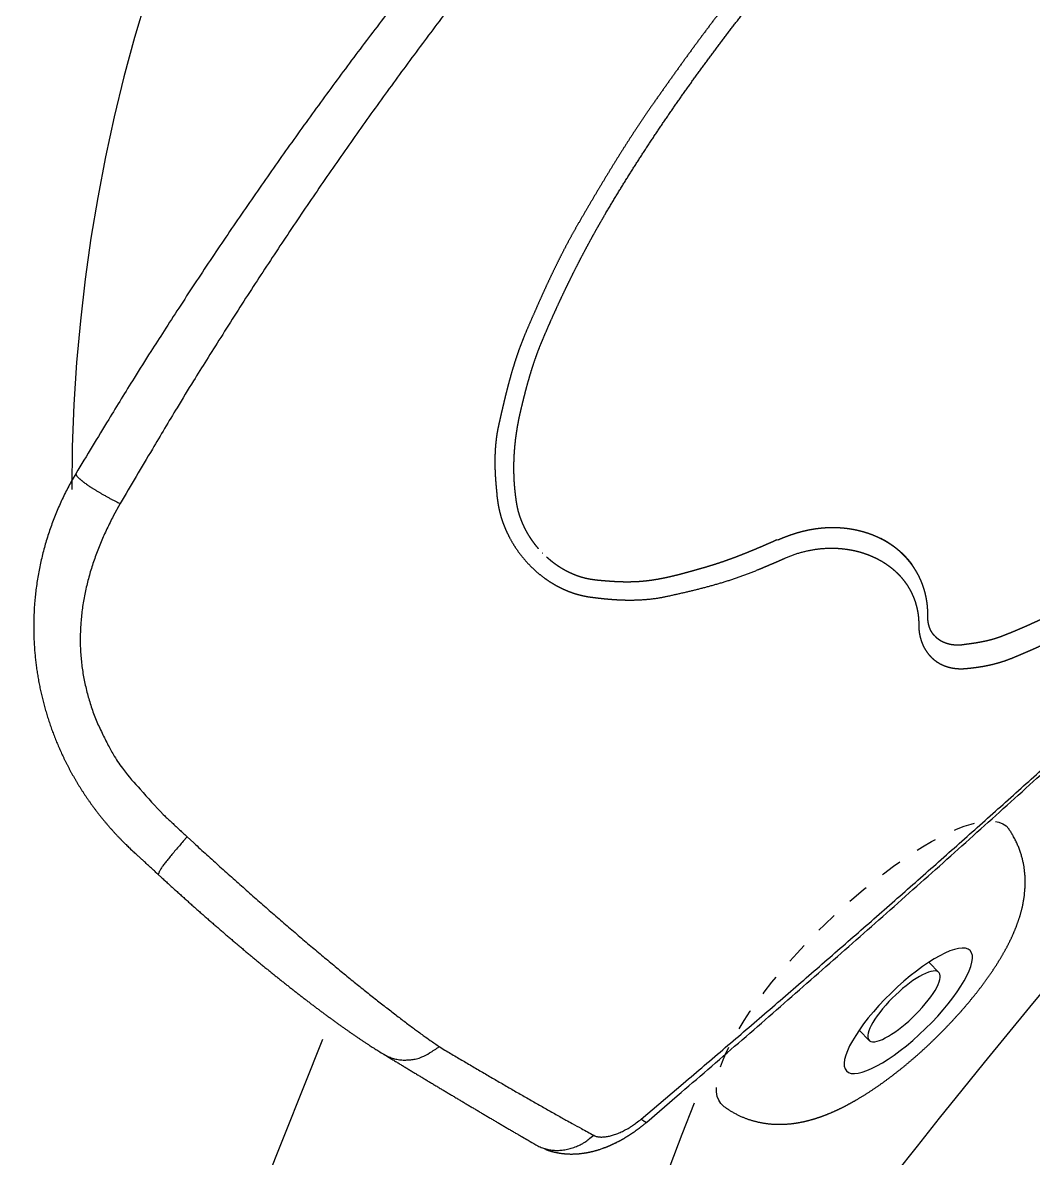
# Model space of a CAD drawing. Extents: x 944 to 1031, y 781 to 934.
# Drawn here: x 950.96 to 955.74, y 871.94 to 877.3 of the extents above; entities that cross this region are included whole.
import ezdxf

# ---------------------------------------------------------------- set-up
doc = ezdxf.new("R2010")
doc.units = 0
doc.header["$MEASUREMENT"] = 0
doc.linetypes.add('HIDDEN', pattern=[0.1875, 0.0625, -0.0625, 0.0625])
for name, color, linetype in [('1', 4, 'Continuous'), ('PARTS', 7, 'Continuous'), ('SHELL', 3, 'Continuous')]:
    doc.layers.add(name, color=color, linetype=linetype)

# ---------------------------------------------------------------- blocks, each defined once
blk = doc.blocks.new('2006 ARIA')
at = {"layer": 'PARTS', "color": 3, "linetype": 'Continuous'}
for p, q in [((10.8578, 70.1455), (10.8121, 70.1924)), ((10.5281, 69.8247), (10.4825, 69.8716))]:
    blk.add_line(p, q, dxfattribs=at)
at = {"layer": 'PARTS', "color": 4, "linetype": 'Continuous'}
for points in [[(8.2646, 74.689, 0.001533), (8.1842, 74.5837, 0.001529), (8.1043, 74.478, 0.001524), (8.0252, 74.3718, 0.001521), (7.9467, 74.2651, 0.00152), (7.8688, 74.158, 0.001512), (7.7916, 74.0504, 0.001499), (7.7152, 73.9425, 0.001508), (7.6393, 73.8339, 0.001534), (7.564, 73.7248, 0.001488), (7.4896, 73.6157, 0.001387), (7.4163, 73.5068, 0.001526), (7.3426, 73.3957, 0.001812), (7.2679, 73.2815, 0.001376), (7.1982, 73.1741, 0.000478), (7.1356, 73.0767, 0.00193), (7.0566, 72.9509, 0.00331), (6.937, 72.7558, 0.001619), (6.7816, 72.4998, 0.000859)], [(9.4777, 69.4384), (9.6225, 69.5627, 0.000539), (9.767, 69.6872, 0.000539), (9.9112, 69.8121, 0.000539), (10.0552, 69.9373, 0.000539), (10.1989, 70.0629, 0.000539), (10.3424, 70.1887, 0.000538), (10.4855, 70.3148, 0.000542), (10.6284, 70.4413, 0.000552), (10.7711, 70.5681, 0.000556), (10.9134, 70.6952, 0.000553), (11.0555, 70.8227, 0.000555), (11.1973, 70.9504, 0.000561), (11.3388, 71.0785, 0.000564)], [(6.7816, 72.4998), (6.7646, 72.4704, 0.005875), (6.7483, 72.4406, 0.005897), (6.7328, 72.4106, 0.005905), (6.718, 72.3802, 0.005904), (6.704, 72.3494, 0.005907), (6.6906, 72.3184, 0.005908), (6.6781, 72.287, 0.005917), (6.6663, 72.2554, 0.005932), (6.6552, 72.2235, 0.005924), (6.6449, 72.1914, 0.005898), (6.6354, 72.159, 0.00595), (6.6266, 72.1264, 0.006069), (6.6187, 72.0935, 0.005917), (6.6115, 72.0605, 0.005566), (6.6051, 72.0275, 0.006088), (6.5995, 71.9939, 0.007185), (6.5947, 71.9596, 0.005521), (6.5907, 71.9273, 0.002012), (6.5875, 71.8982, 0.00763), (6.5852, 71.8609, 0.013076), (6.5838, 71.8038, 0.006457), (6.5835, 71.7291, 0.00345)], [(6.5835, 71.729), (6.584, 71.7159, 0.002293), (6.5846, 71.7029, 0.002294), (6.5854, 71.6898, 0.002294), (6.5863, 71.6768, 0.002294), (6.5873, 71.6637, 0.002294), (6.5884, 71.6507, 0.002294), (6.5896, 71.6377, 0.002292), (6.5909, 71.6247, 0.002289), (6.5924, 71.6117, 0.002289), (6.594, 71.5987, 0.00229), (6.5957, 71.5857, 0.002289), (6.5975, 71.5728, 0.002286), (6.5995, 71.5599, 0.002285), (6.6016, 71.547, 0.002284), (6.6037, 71.5341, 0.002284), (6.6061, 71.5212, 0.002283), (6.6085, 71.5083, 0.002282), (6.611, 71.4955, 0.00228), (6.6137, 71.4827, 0.00228), (6.6164, 71.4699, 0.00228), (6.6193, 71.4572, 0.002278), (6.6223, 71.4444, 0.002276), (6.6255, 71.4317, 0.002276), (6.6287, 71.4191, 0.002276), (6.6321, 71.4064, 0.002275), (6.6355, 71.3938, 0.002273), (6.6391, 71.3812, 0.002273), (6.6428, 71.3687, 0.002273), (6.6467, 71.3562, 0.002272), (6.6506, 71.3437, 0.002272), (6.6546, 71.3312, 0.002271), (6.6588, 71.3188, 0.00227), (6.6631, 71.3065, 0.00227), (6.6674, 71.2941, 0.00227), (6.6719, 71.2818, 0.002269), (6.6766, 71.2696, 0.002269), (6.6813, 71.2574, 0.00227), (6.6861, 71.2452, 0.002272), (6.6911, 71.2331, 0.002268), (6.6961, 71.221, 0.002261), (6.7013, 71.209, 0.002258), (6.7065, 71.197, 0.002257), (6.7119, 71.1851, 0.002256), (6.7174, 71.1732, 0.002255), (6.723, 71.1614, 0.002255), (6.7287, 71.1496, 0.002254), (6.7345, 71.1379, 0.002254), (6.7405, 71.1262, 0.002254), (6.7465, 71.1146, 0.002253), (6.7526, 71.103, 0.002252), (6.7588, 71.0915, 0.002253), (6.7652, 71.08, 0.002253), (6.7716, 71.0686, 0.002251), (6.7782, 71.0573, 0.002247), (6.7848, 71.046, 0.002246), (6.7916, 71.0348, 0.002247), (6.7984, 71.0236, 0.002245), (6.8054, 71.0125, 0.002242), (6.8124, 71.0015, 0.002239), (6.8196, 70.9905, 0.002236), (6.8268, 70.9796, 0.002235), (6.8341, 70.9688, 0.002235), (6.8416, 70.958, 0.002231), (6.8491, 70.9473, 0.002223), (6.8568, 70.9367, 0.002222), (6.8645, 70.9261, 0.002225), (6.8723, 70.9156, 0.002221), (6.8802, 70.9052, 0.002213), (6.8882, 70.8948, 0.002209), (6.8963, 70.8845, 0.00221), (6.9045, 70.8743, 0.002209), (6.9128, 70.8642, 0.002208), (6.9212, 70.8541, 0.002198), (6.9296, 70.8441, 0.002181), (6.9382, 70.8342, 0.002198), (6.9468, 70.8243, 0.002243), (6.9555, 70.8146, 0.002176), (6.9643, 70.8049, 0.002024), (6.9731, 70.7954, 0.002231), (6.9822, 70.7858, 0.00266), (6.9915, 70.776, 0.002021), (7.0003, 70.767, 0.000697), (7.0084, 70.7588, 0.002833), (7.0188, 70.7485, 0.004873), (7.0352, 70.7328, 0.002383), (7.0568, 70.7125, 0.001264)], [(7.3078, 70.7851), (7.2891, 70.7642, 0.002389), (7.2708, 70.7433, 0.002198), (7.2527, 70.7223, 0.002478), (7.2354, 70.7018, 0.003555), (7.2195, 70.6822, 0.003543), (7.2053, 70.6644, 0.001934), (7.1934, 70.6491, 0.006352), (7.1836, 70.6351, 0.020644), (7.1761, 70.6214, 0.028421), (7.1706, 70.6081, 0.030652)], [(7.1706, 70.6081), (7.1635, 70.6146, 0.000025), (7.1564, 70.6211, 0.000025), (7.1493, 70.6277, 0.000025), (7.1422, 70.6342, 0.000026), (7.135, 70.6407, 0.000025), (7.1279, 70.6472, 0.000023), (7.1209, 70.6537, 0.000026), (7.1137, 70.6603, 0.00003), (7.1064, 70.667, 0.000023), (7.0995, 70.6734, 0.000008), (7.0932, 70.6791, 0.000032), (7.0852, 70.6864, 0.000055), (7.0729, 70.6977, 0.000027), (7.0568, 70.7125, 0.000014)], [(7.1706, 70.6081), (7.1861, 70.5938, 0.000424), (7.2016, 70.5796, 0.000422), (7.2171, 70.5655, 0.000424), (7.2326, 70.5513, 0.00043), (7.2482, 70.5372, 0.000433), (7.2638, 70.5231, 0.000435), (7.2794, 70.509, 0.000435), (7.2951, 70.495, 0.000435), (7.3107, 70.481, 0.000435), (7.3264, 70.467, 0.000437), (7.3421, 70.453, 0.000439), (7.3578, 70.4392, 0.00044), (7.3735, 70.4253, 0.000441), (7.3891, 70.4115, 0.000442), (7.4048, 70.3978, 0.000444), (7.4205, 70.3841, 0.000448), (7.4362, 70.3705, 0.000451), (7.4518, 70.3569, 0.000453), (7.4675, 70.3435, 0.000455), (7.4831, 70.33, 0.000457), (7.4987, 70.3167, 0.00046), (7.5142, 70.3034, 0.000463), (7.5298, 70.2902, 0.000467), (7.5453, 70.2771, 0.000471), (7.5607, 70.264, 0.000474), (7.5761, 70.2511, 0.000478), (7.5915, 70.2382, 0.000483), (7.6068, 70.2254, 0.000487), (7.6221, 70.2127, 0.000492), (7.6373, 70.2002, 0.000497), (7.6525, 70.1877, 0.000502), (7.6676, 70.1753, 0.000507), (7.6826, 70.163, 0.000514), (7.6976, 70.1508, 0.00052), (7.7125, 70.1387, 0.000526), (7.7274, 70.1268, 0.000533), (7.7421, 70.1149, 0.000541), (7.7568, 70.1032, 0.000549), (7.7714, 70.0916, 0.000557), (7.7859, 70.0801, 0.000565), (7.8003, 70.0687, 0.000573), (7.8147, 70.0574, 0.000581), (7.8289, 70.0463, 0.000591), (7.8431, 70.0353, 0.000601), (7.8572, 70.0245, 0.000612), (7.8711, 70.0137, 0.000623), (7.885, 70.0031, 0.000636), (7.8987, 69.9926, 0.000647), (7.9124, 69.9823, 0.00066), (7.9259, 69.9721, 0.000674), (7.9394, 69.9621, 0.000689), (7.9527, 69.9521, 0.000703), (7.9659, 69.9424, 0.000719), (7.979, 69.9327, 0.000737), (7.992, 69.9233, 0.000756), (8.0049, 69.9139, 0.000775), (8.0176, 69.9047, 0.000793), (8.0302, 69.8957, 0.000809), (8.0427, 69.8868, 0.000829), (8.0551, 69.8781, 0.000851), (8.0674, 69.8695, 0.00087), (8.0795, 69.8611, 0.000886), (8.0915, 69.8528, 0.000918), (8.1034, 69.8447, 0.000961), (8.1151, 69.8367, 0.000962), (8.1267, 69.8289, 0.000925), (8.1381, 69.8212, 0.001054), (8.1496, 69.8137, 0.001305), (8.1612, 69.8061, 0.001023), (8.1719, 69.7991, 0.000348), (8.1816, 69.7928, 0.001516), (8.1938, 69.7851, 0.002785), (8.2122, 69.7737, 0.001434), (8.236, 69.7591, 0.000777)], [(8.237, 69.7585), (8.2537, 69.7483, 0.000099), (8.2705, 69.7381, 0.000099), (8.2872, 69.728, 0.000099), (8.3039, 69.7179, 0.000099), (8.3206, 69.7078, 0.0001), (8.3372, 69.6977, 0.0001), (8.3538, 69.6877, 0.000101), (8.3704, 69.6776, 0.000102), (8.387, 69.6676, 0.000103), (8.4036, 69.6576, 0.000103), (8.4201, 69.6476, 0.000103), (8.4367, 69.6377, 0.000104), (8.4532, 69.6278, 0.000104), (8.4697, 69.6179, 0.000104), (8.4861, 69.608, 0.000105), (8.5026, 69.5981, 0.000106), (8.519, 69.5883, 0.000107), (8.5354, 69.5785, 0.000109), (8.5518, 69.5687, 0.00011), (8.5682, 69.5589, 0.00011), (8.5845, 69.5492, 0.000111), (8.6008, 69.5394, 0.000116), (8.6171, 69.5297, 0.000118), (8.6334, 69.5201, 0.000117), (8.6496, 69.5104, 0.000118), (8.6659, 69.5008, 0.000121), (8.6821, 69.4912, 0.000124), (8.6983, 69.4816, 0.000125), (8.7144, 69.472, 0.000127), (8.7306, 69.4625, 0.00013), (8.7467, 69.453, 0.000134), (8.7628, 69.4435, 0.000138), (8.7788, 69.4341, 0.000135), (8.7948, 69.4246, 0.000127), (8.8107, 69.4153, 0.000144), (8.8268, 69.4059, 0.000178), (8.8433, 69.3962, 0.000136), (8.8587, 69.3872, 0.000044), (8.8727, 69.3791, 0.000195), (8.8905, 69.3687, 0.000346), (8.9179, 69.3527, 0.000171), (8.9538, 69.3319, 0.00009)], [(9.2678, 69.314), (9.2711, 69.3152, 0.000112), (9.2744, 69.3165, -0.000564), (9.2777, 69.3177, 0.000095), (9.2809, 69.3189, 0.002255), (9.2842, 69.3201, 0.002844), (9.2875, 69.3214, 0.002031), (9.2907, 69.3227, 0.00113), (9.294, 69.3241, -0.000088), (9.2973, 69.3254, 0.000752), (9.3005, 69.3267, 0.003851), (9.3038, 69.3281, 0.003421), (9.307, 69.3296, -0.000573), (9.3102, 69.331, -0.0007), (9.3135, 69.3324, 0.003008), (9.3167, 69.3339, 0.003541), (9.3199, 69.3354, 0.001095), (9.3231, 69.3369, 0.00019), (9.3264, 69.3385, 0.000583), (9.3296, 69.34, 0.001501), (9.3328, 69.3416, 0.003169), (9.336, 69.3432, 0.002466), (9.3391, 69.3448, -0.000748), (9.3423, 69.3465, -0.000432), (9.3455, 69.3481, 0.00349), (9.3487, 69.3498, 0.003753), (9.3518, 69.3515, 0.000497), (9.355, 69.3532, -0.000361), (9.3582, 69.355, 0.00095), (9.3613, 69.3567, 0.001875), (9.3644, 69.3585, 0.002649), (9.3676, 69.3603, 0.001817), (9.3707, 69.3621, -0.000815), (9.3738, 69.3639, -0.000261), (9.3769, 69.3658, 0.003617), (9.38, 69.3676, 0.003701), (9.3831, 69.3696, 0.000088), (9.3862, 69.3715, -0.000667), (9.3893, 69.3734, 0.001235), (9.3924, 69.3753, 0.002128), (9.3955, 69.3772, 0.002245), (9.3985, 69.3792, 0.001356), (9.4016, 69.3812, -0.000759), (9.4046, 69.3832, -0.00005), (9.4077, 69.3852, 0.003662), (9.4107, 69.3873, 0.0036), (9.4137, 69.3894, -0.000196), (9.4167, 69.3914, -0.000824), (9.4197, 69.3935, 0.001554), (9.4227, 69.3956, 0.002363), (9.4257, 69.3977, 0.001818), (9.4287, 69.3999, 0.000966), (9.4316, 69.402, -0.00041), (9.4346, 69.4042, 0.000313), (9.4376, 69.4063, 0.003319), (9.4405, 69.4086, 0.00313), (9.4434, 69.4108, -0.000291), (9.4463, 69.413, -0.000689), (9.4492, 69.4152, 0.001828), (9.4521, 69.4175, 0.002598), (9.455, 69.4198, 0.001625), (9.458, 69.4222, 0.000563), (9.4608, 69.4244, -0.000794), (9.4633, 69.4264, 0.000743), (9.4665, 69.429, 0.003748), (9.4714, 69.4331, 0.001988), (9.4777, 69.4384, 0.000922)], [(9.452, 69.453), (9.4538, 69.4517, 0.001149), (9.4556, 69.4504, 0.001231), (9.4574, 69.4491, 0.001354), (9.459, 69.448, 0.001522), (9.4606, 69.4469, 0.001709), (9.4621, 69.4458, 0.001913), (9.4636, 69.4449, 0.00216), (9.465, 69.4439, 0.002451), (9.4663, 69.4431, 0.00279), (9.4675, 69.4423, 0.00317), (9.4687, 69.4416, 0.0037), (9.4698, 69.441, 0.004401), (9.4709, 69.4404, 0.005041), (9.4718, 69.4399, 0.005521), (9.4727, 69.4394, 0.007321), (9.4736, 69.439, 0.010956), (9.4743, 69.4387, 0.010633), (9.475, 69.4385, 0.004014), (9.4756, 69.4383, 0.020051), (9.4762, 69.4382, 0.059901), (9.4769, 69.4382, 0.049626), (9.4777, 69.4384, 0.033134)], [(8.9954, 69.3118), (8.9992, 69.3103, 0.003167), (9.0031, 69.3088, 0.003177), (9.007, 69.3074, 0.003179), (9.0109, 69.306, 0.003171), (9.0149, 69.3047, 0.003164), (9.0188, 69.3035, 0.003155), (9.0228, 69.3023, 0.003132), (9.0267, 69.3011, 0.003087), (9.0307, 69.3, 0.003081), (9.0347, 69.299, 0.003105), (9.0387, 69.298, 0.003087), (9.0427, 69.297, 0.003027), (9.0467, 69.2961, 0.003005), (9.0508, 69.2953, 0.003013), (9.0548, 69.2945, 0.003009), (9.0588, 69.2937, 0.00299), (9.0629, 69.293, 0.002961), (9.0669, 69.2924, 0.002916), (9.071, 69.2917, 0.002908), (9.0751, 69.2912, 0.002932), (9.0791, 69.2907, 0.002912), (9.0832, 69.2902, 0.002845), (9.0873, 69.2898, 0.002823), (9.0914, 69.2894, 0.002834), (9.0954, 69.2891, 0.002828), (9.0995, 69.2888, 0.002803), (9.1036, 69.2886, 0.002773), (9.1077, 69.2884, 0.002729), (9.1118, 69.2882, 0.00272), (9.1159, 69.2881, 0.002742), (9.1199, 69.2881, 0.002721), (9.124, 69.2881, 0.002653), (9.1281, 69.2881, 0.002629), (9.1322, 69.2882, 0.00264), (9.1362, 69.2883, 0.002634), (9.1403, 69.2885, 0.002609), (9.1444, 69.2887, 0.002577), (9.1485, 69.2889, 0.002531), (9.1525, 69.2892, 0.002521), (9.1566, 69.2895, 0.002543), (9.1606, 69.2899, 0.002523), (9.1647, 69.2903, 0.002459), (9.1687, 69.2908, 0.002433), (9.1727, 69.2913, 0.002437), (9.1768, 69.2918, 0.002431), (9.1808, 69.2923, 0.002414), (9.1848, 69.293, 0.00238), (9.1888, 69.2936, 0.002321), (9.1929, 69.2943, 0.002302), (9.1969, 69.295, 0.002319), (9.2008, 69.2958, 0.002319), (9.2048, 69.2966, 0.002296), (9.2088, 69.2974, 0.00227), (9.2128, 69.2983, 0.002243), (9.2168, 69.2992, 0.002248), (9.2208, 69.3001, 0.002281), (9.2248, 69.3011, 0.002181), (9.2288, 69.3021, 0.001978), (9.2327, 69.3031, 0.002137), (9.2367, 69.3042, 0.002525), (9.2407, 69.3054, 0.001977), (9.2445, 69.3065, 0.000851), (9.248, 69.3075, 0.00275), (9.2524, 69.3089, 0.00441), (9.2591, 69.3111, 0.002192), (9.2678, 69.314, 0.001185)]]:
    blk.add_lwpolyline(points, format="xyb", dxfattribs=at)
at = {"layer": 'PARTS', "color": 3, "linetype": 'Continuous'}
for points in [[(8.5172, 74.6613, 0.001621), (8.438, 74.5563, 0.001608), (8.3595, 74.4507, 0.001595), (8.2816, 74.3447, 0.001579), (8.2044, 74.2382, 0.001567), (8.1278, 74.1311, 0.001556), (8.0519, 74.0236, 0.001539), (7.9767, 73.9156, 0.001516), (7.9022, 73.8071, 0.001516), (7.8282, 73.6981, 0.001531), (7.7548, 73.5885, 0.001478), (7.6823, 73.4789, 0.001371), (7.6108, 73.3696, 0.001496), (7.5389, 73.258, 0.001761), (7.4662, 73.1433, 0.001336), (7.3982, 73.0354, 0.000475), (7.3371, 72.9376, 0.001849), (7.26, 72.8112, 0.003142), (7.1432, 72.6155, 0.001535), (6.9914, 72.3585, 0.000816)], [(9.452, 69.453), (9.6508, 69.6215, 0.000812), (9.8491, 69.7906, 0.000808), (10.0468, 69.9604, 0.000811), (10.244, 70.1308, 0.000823), (10.4407, 70.302, 0.000831), (10.6367, 70.4737, 0.000838), (10.8322, 70.6461, 0.000842), (11.0271, 70.8192, 0.000845), (11.2215, 70.993, 0.000848), (11.4152, 71.1674, 0.000852), (11.6083, 71.3425, 0.000854), (11.8009, 71.5183, 0.000856), (11.9928, 71.6947, 0.000857), (12.1841, 71.8718, 0.000857), (12.3748, 72.0495, 0.000857), (12.5649, 72.2279, 0.000857), (12.7544, 72.407, 0.000857), (12.9433, 72.5867, 0.000857), (13.1315, 72.7671, 0.000856), (13.3192, 72.9481, 0.000855), (13.5062, 73.1297, 0.000855), (13.6925, 73.312, 0.000854), (13.8783, 73.495, 0.000854)], [(6.7816, 72.4998), (6.7817, 72.4984, 0.038331), (6.782, 72.4969, 0.032629), (6.7826, 72.4953, 0.02689), (6.7834, 72.4937, 0.022042), (6.7844, 72.4919, 0.018028), (6.7856, 72.4901, 0.014966), (6.7871, 72.4882, 0.012463), (6.7887, 72.4861, 0.010537), (6.7906, 72.4841, 0.008908), (6.7927, 72.4819, 0.007614), (6.795, 72.4796, 0.006623), (6.7975, 72.4772, 0.005878), (6.8002, 72.4748, 0.00498), (6.8031, 72.4723, 0.004124), (6.8062, 72.4697, 0.004076), (6.8096, 72.467, 0.004349), (6.8132, 72.4642, 0.00299), (6.8167, 72.4615, 0.001003), (6.82, 72.459, 0.003781), (6.8246, 72.4556, 0.005612), (6.8321, 72.4503, 0.002447), (6.8423, 72.4433, 0.001234)], [(6.8424, 72.4432), (6.8472, 72.44, 0.001852), (6.8522, 72.4367, 0.00176), (6.8574, 72.4334, 0.001671), (6.8627, 72.43, 0.001596), (6.8681, 72.4266, 0.001525), (6.8737, 72.4231, 0.001464), (6.8794, 72.4196, 0.001408), (6.8853, 72.4161, 0.001358), (6.8913, 72.4125, 0.001313), (6.8974, 72.4089, 0.001289), (6.9036, 72.4053, 0.001299), (6.9099, 72.4016, 0.001343), (6.9163, 72.398, 0.001306), (6.9228, 72.3943, 0.001219), (6.9293, 72.3907, 0.001373), (6.936, 72.3871, 0.001687), (6.9429, 72.3833, 0.00126), (6.9495, 72.3798, 0.000361), (6.9555, 72.3766, 0.001875), (6.9632, 72.3726, 0.003339), (6.9754, 72.3665, 0.001619), (6.9914, 72.3585, 0.000842)], [(6.9914, 72.3585), (6.9587, 72.2994, 0.010684), (6.9285, 72.2392, 0.010468), (6.9011, 72.1779, 0.010802), (6.8764, 72.1155, 0.011846), (6.855, 72.0521, 0.01263), (6.8369, 71.9878, 0.01332), (6.8224, 71.9226, 0.014091), (6.8116, 71.8565, 0.015021), (6.805, 71.7895, 0.015423), (6.8025, 71.7223, 0.015935), (6.8045, 71.6556, 0.016487), (6.8108, 71.5898, 0.01673), (6.8215, 71.5248, 0.016275), (6.8361, 71.4612, 0.015104), (6.8545, 71.3989, 0.016296), (6.8777, 71.3369, 0.018836), (6.9061, 71.2748, 0.014094), (6.935, 71.2172, 0.005095), (6.9632, 71.1657, 0.018798), (7.0075, 71.1027, 0.030322), (7.086, 71.0097, 0.014052), (7.195, 70.8904, 0.00726)], [(7.195, 70.8904), (7.202, 70.8838, -0.000006), (7.2091, 70.8772, -0.000006), (7.2162, 70.8707, -0.000006), (7.2232, 70.8641, -0.000006), (7.2303, 70.8575, -0.000006), (7.2373, 70.8509, -0.000006), (7.2443, 70.8444, -0.000006), (7.2514, 70.8377, -0.000008), (7.2587, 70.8309, -0.000006), (7.2655, 70.8246, -0.000002), (7.2717, 70.8188, -0.000008), (7.2796, 70.8114, -0.000015), (7.2918, 70.8, -0.000007), (7.3078, 70.7851, -0.000004)], [(7.3078, 70.7851), (7.3387, 70.7568, 0.000493), (7.3696, 70.7287, 0.000494), (7.4005, 70.7006, 0.000494), (7.4314, 70.6726, 0.000493), (7.4625, 70.6446, 0.000491), (7.4935, 70.6167, 0.000491), (7.5247, 70.5889, 0.000494), (7.5558, 70.5611, 0.000502), (7.587, 70.5335, 0.00051), (7.6181, 70.506, 0.000522), (7.6491, 70.4787, 0.000532), (7.68, 70.4517, 0.000542), (7.7107, 70.4249, 0.000551), (7.7413, 70.3983, 0.000559), (7.7718, 70.3721, 0.000568), (7.802, 70.3461, 0.000579), (7.832, 70.3204, 0.000591), (7.8618, 70.295, 0.000602), (7.8914, 70.2699, 0.000616), (7.9207, 70.2452, 0.000631), (7.9497, 70.2209, 0.000649), (7.9784, 70.197, 0.000667), (8.0067, 70.1734, 0.000686), (8.0348, 70.1503, 0.000703), (8.0624, 70.1276, 0.000724), (8.0897, 70.1054, 0.000746), (8.1166, 70.0836, 0.000772), (8.1431, 70.0623, 0.000801), (8.1691, 70.0415, 0.000829), (8.1947, 70.0212, 0.000855), (8.2198, 70.0014, 0.000899), (8.2445, 69.9821, 0.000958), (8.2687, 69.9633, 0.000973), (8.2924, 69.9451, 0.000946), (8.3154, 69.9275, 0.001084), (8.3382, 69.9103, 0.001354), (8.3608, 69.8934, 0.001093), (8.3817, 69.8778, 0.000386), (8.4003, 69.8641, 0.001639), (8.4229, 69.8478, 0.003211), (8.4559, 69.8244, 0.001767), (8.4982, 69.7949, 0.000991)], [(8.236, 69.7591), (8.2555, 69.7489, 0.030638), (8.2762, 69.7409, 0.027885), (8.2981, 69.7352, 0.028807), (8.3214, 69.7322, 0.033805), (8.3457, 69.7322, 0.026655), (8.369, 69.734, 0.012335), (8.3904, 69.7371, 0.032885), (8.4161, 69.7461, 0.052184), (8.4524, 69.7657, 0.025987), (8.4982, 69.7949, 0.013747)], [(8.4982, 69.7949), (8.5247, 69.7791, 0.0003), (8.5511, 69.7633, 0.000302), (8.5776, 69.7476, 0.000302), (8.604, 69.7319, 0.000301), (8.6304, 69.7163, 0.000299), (8.6568, 69.7008, 0.000297), (8.6831, 69.6853, 0.000298), (8.7095, 69.6699, 0.000301), (8.7358, 69.6545, 0.000306), (8.762, 69.6392, 0.000315), (8.7883, 69.624, 0.000322), (8.8145, 69.6088, 0.000331), (8.8406, 69.5937, 0.000337), (8.8668, 69.5786, 0.000344), (8.8928, 69.5637, 0.000354), (8.9189, 69.5488, 0.000368), (8.9449, 69.5339, 0.000363), (8.9708, 69.5192, 0.000344), (8.9965, 69.5047, 0.000388), (9.0226, 69.49, 0.000474), (9.0492, 69.4751, 0.000363), (9.0741, 69.4611, 0.000117), (9.0966, 69.4485, 0.00053), (9.1254, 69.4325, 0.000942), (9.1697, 69.4081, 0.000467), (9.2275, 69.3764, 0.000248)], [(9.2275, 69.3764), (9.2334, 69.3736, 0.02791), (9.2398, 69.3714, 0.026231), (9.2467, 69.3698, 0.023559), (9.2541, 69.3688, 0.020702), (9.262, 69.3683, 0.01833), (9.2702, 69.3684, 0.016391), (9.2789, 69.369, 0.01471), (9.2878, 69.3701, 0.013331), (9.2971, 69.3718, 0.01211), (9.3067, 69.374, 0.011088), (9.3165, 69.3767, 0.010354), (9.3265, 69.3799, 0.009883), (9.3368, 69.3836, 0.009046), (9.3471, 69.3877, 0.008067), (9.3576, 69.3923, 0.008523), (9.3683, 69.3975, 0.009781), (9.3792, 69.4033, 0.00712), (9.3896, 69.409, 0.002294), (9.399, 69.4144, 0.009715), (9.4109, 69.4222, 0.016456), (9.4288, 69.4353, 0.007856), (9.452, 69.453, 0.004067)], [(8.9538, 69.3319), (8.964, 69.3264, 0.014723), (8.9744, 69.3215, 0.014778), (8.9852, 69.3173, 0.014688), (8.9962, 69.3137, 0.014578), (9.0075, 69.3107, 0.014465), (9.019, 69.3083, 0.014341), (9.0308, 69.3066, 0.014209), (9.0427, 69.3056, 0.014106), (9.0547, 69.3052, 0.013922), (9.0669, 69.3055, 0.01375), (9.0792, 69.3065, 0.013602), (9.0915, 69.3082, 0.013637), (9.1037, 69.3105, 0.013131), (9.1158, 69.3135, 0.012026), (9.1278, 69.317, 0.012954), (9.1398, 69.3213, 0.015134), (9.1518, 69.3265, 0.011345), (9.163, 69.3317, 0.003895), (9.1731, 69.3366, 0.015594), (9.1855, 69.3443, 0.026359), (9.2039, 69.3578, 0.012588), (9.2275, 69.3764, 0.006549)]]:
    blk.add_lwpolyline(points, format="xyb", dxfattribs=at)
at = {"layer": 'PARTS', "color": 3, "linetype": 'HIDDEN', "ltscale": 0.25, "extrusion": (2.15209e-17, 1.76833e-17, -1)}
blk.add_ellipse((10.5063, 70.1768), major_axis=(0.6736, 0.6557), ratio=0.28756, start_param=3.096514, end_param=6.328264, dxfattribs=at)
at = {"layer": 'PARTS', "color": 3, "linetype": 'Continuous', "extrusion": (-5.8032e-17, -5.97588e-17, -1)}
blk.add_ellipse((10.7134, 69.9641), major_axis=(0.2918, 0.2841), ratio=0.28756, start_param=4.355360367553329, end_param=10.63854567473291, dxfattribs=at)
at = {"layer": 'PARTS', "color": 3, "linetype": 'Continuous', "extrusion": (-1.82555e-17, -2.10377e-17, -1)}
blk.add_ellipse((10.6929, 69.9851), major_axis=(0.1648, 0.1604), ratio=0.28756, start_param=1.213768, end_param=7.496953, dxfattribs=at)
at = {"layer": 'PARTS', "color": 3, "linetype": 'Continuous'}
for points, degree, knots in [([(11.0276, 76.0293), (10.9296, 75.9332), (10.8329, 75.8359), (10.7373, 75.7374), (10.6429, 75.6378), (10.5496, 75.5372), (10.4572, 75.4357), (10.3681, 75.3376), (10.2805, 75.2382), (10.1942, 75.1376), (10.1092, 75.0359), (10.0253, 74.9334), (9.9421, 74.8302), (9.9034, 74.7821), (9.8652, 74.7336), (9.8274, 74.6848), (9.7901, 74.6357), (9.7531, 74.5862), (9.7165, 74.5365), (9.6799, 74.487), (9.6437, 74.4371), (9.6078, 74.3871), (9.5722, 74.3369), (9.5367, 74.2865), (9.5014, 74.236), (9.4698, 74.1908), (9.4388, 74.1451), (9.4085, 74.099), (9.3786, 74.0525), (9.3493, 74.0058), (9.3203, 73.9588), (9.2914, 73.912), (9.263, 73.865), (9.2349, 73.8177), (9.207, 73.7703), (9.1793, 73.7228), (9.1518, 73.6753), (9.1281, 73.6344), (9.1054, 73.5931), (9.0834, 73.5513), (9.0622, 73.5092), (9.0416, 73.4667), (9.0214, 73.424), (9.0014, 73.3817), (8.982, 73.3391), (8.9629, 73.2963), (8.9441, 73.2534), (8.9255, 73.2104), (8.907, 73.1674), (8.8918, 73.132), (8.8778, 73.0961), (8.865, 73.0597), (8.8532, 73.023), (8.8422, 72.986), (8.8319, 72.9488), (8.8218, 72.9122), (8.8124, 72.8755), (8.8034, 72.8386), (8.7948, 72.8016), (8.7865, 72.7646), (8.7782, 72.7276), (8.7721, 72.7003), (8.7674, 72.6728), (8.7641, 72.6451), (8.762, 72.6172), (8.7609, 72.5893), (8.7608, 72.5614), (8.7606, 72.5338), (8.7614, 72.5064), (8.7629, 72.4789), (8.7651, 72.4515), (8.7678, 72.4241), (8.7709, 72.3967)], 6, [0, 0, 0, 0, 0, 0, 0, 0.083333, 0.083333, 0.083333, 0.083333, 0.083333, 0.083333, 0.166667, 0.166667, 0.166667, 0.166667, 0.166667, 0.166667, 0.25, 0.25, 0.25, 0.25, 0.25, 0.25, 0.333333, 0.333333, 0.333333, 0.333333, 0.333333, 0.333333, 0.416667, 0.416667, 0.416667, 0.416667, 0.416667, 0.416667, 0.5, 0.5, 0.5, 0.5, 0.5, 0.5, 0.583333, 0.583333, 0.583333, 0.583333, 0.583333, 0.583333, 0.666667, 0.666667, 0.666667, 0.666667, 0.666667, 0.666667, 0.75, 0.75, 0.75, 0.75, 0.75, 0.75, 0.833333, 0.833333, 0.833333, 0.833333, 0.833333, 0.833333, 0.916667, 0.916667, 0.916667, 0.916667, 0.916667, 0.916667, 1, 1, 1, 1, 1, 1, 1]), ([(8.8578, 72.4051), (8.8557, 72.4244), (8.854, 72.4437), (8.8526, 72.4631), (8.8516, 72.4825), (8.851, 72.5019), (8.8507, 72.5214), (8.8508, 72.5409), (8.8512, 72.5604), (8.852, 72.5798), (8.8531, 72.5993), (8.8546, 72.6188), (8.8563, 72.6382), (8.8584, 72.6576), (8.8608, 72.677), (8.8636, 72.6963), (8.8666, 72.7155), (8.87, 72.7347), (8.8736, 72.7538), (8.8776, 72.7728), (8.8819, 72.7917), (8.8892, 72.8228), (8.8968, 72.8539), (8.9047, 72.8849), (8.9129, 72.9159), (8.9216, 72.9467), (8.9306, 72.9774), (8.9402, 73.0079), (8.9503, 73.0383), (8.961, 73.0684), (8.9724, 73.0982), (8.9845, 73.1278), (8.9976, 73.1585), (9.0108, 73.1892), (9.0243, 73.2198), (9.0379, 73.2504), (9.0517, 73.2808), (9.0657, 73.3112), (9.0799, 73.3415), (9.0943, 73.3717), (9.1089, 73.4018), (9.1236, 73.4318), (9.1386, 73.4617), (9.1538, 73.4916), (9.1691, 73.5213), (9.1847, 73.5509), (9.2005, 73.5804), (9.2164, 73.6097), (9.2326, 73.639), (9.2491, 73.6681), (9.2657, 73.6971), (9.2825, 73.726), (9.3256, 73.7981), (9.3695, 73.8699), (9.4142, 73.9411), (9.4597, 74.0119), (9.5059, 74.0823), (9.5528, 74.1522), (9.6004, 74.2216), (9.6486, 74.2906), (9.6975, 74.3592), (9.747, 74.4273), (9.7972, 74.4951), (9.8478, 74.5624), (9.899, 74.6293), (9.9508, 74.6958), (10.003, 74.7619), (10.0557, 74.8276), (10.1089, 74.8929), (10.1624, 74.9579), (10.2164, 75.0225), (10.2707, 75.0867), (10.3098, 75.1323), (10.3491, 75.1778), (10.3886, 75.2231), (10.4283, 75.2681), (10.4682, 75.313), (10.5084, 75.3578), (10.5488, 75.4023), (10.5893, 75.4466), (10.6301, 75.4908), (10.6711, 75.5347), (10.7123, 75.5785), (10.7536, 75.6221), (10.7952, 75.6656), (10.8369, 75.7088), (10.8789, 75.7519), (10.921, 75.7947), (10.9633, 75.8374), (11.0057, 75.8799), (11.0484, 75.9223), (11.0912, 75.9644)], 1, [0, 0, 0.508206, 1.016412, 1.524618, 2.032825, 2.541031, 3.049237, 3.557443, 4.065649, 4.573855, 5.082061, 5.590268, 6.098474, 6.60668, 7.114886, 7.623092, 8.131298, 8.639504, 9.147711, 9.655917, 10.164123, 11.002693, 11.841262, 12.679832, 13.518401, 14.356971, 15.195541, 16.03411, 16.87268, 17.71125, 18.549819, 19.388389, 20.265581, 21.142773, 22.019965, 22.897157, 23.774348, 24.65154, 25.528732, 26.405924, 27.283116, 28.160308, 29.0375, 29.914692, 30.791884, 31.669075, 32.546267, 33.423459, 34.300651, 35.177843, 36.055035, 36.932227, 39.139089, 41.345951, 43.552813, 45.759675, 47.966538, 50.1734, 52.380262, 54.587124, 56.793986, 59.000849, 61.207711, 63.414573, 65.621435, 67.828297, 70.035159, 72.242022, 74.448884, 76.655746, 78.862608, 81.06947, 82.646014, 84.222558, 85.799102, 87.375645, 88.952189, 90.528733, 92.105277, 93.68182, 95.258364, 96.834908, 98.411452, 99.987995, 101.564539, 103.141083, 104.717627, 106.29417, 107.870714, 109.447258, 111.023802, 112.600345, 112.600345]), ([(10.8381, 71.7337), (10.8412, 71.7307), (10.8443, 71.7278), (10.8475, 71.725), (10.8508, 71.7224), (10.8541, 71.7199), (10.8575, 71.7175), (10.8609, 71.7152), (10.8644, 71.7131), (10.8679, 71.7111), (10.8714, 71.7092), (10.875, 71.7075), (10.8786, 71.7058), (10.8823, 71.7043), (10.8862, 71.7027), (10.8902, 71.7013), (10.8942, 71.6999), (10.8988, 71.6985), (10.9034, 71.6971), (10.9036, 71.697), (10.9036, 71.697), (10.9041, 71.6969), (10.9046, 71.6967), (10.9051, 71.6966), (10.9057, 71.6964), (10.9063, 71.6963), (10.9069, 71.6961), (10.9101, 71.6953), (10.9133, 71.6947), (10.9165, 71.6941), (10.9199, 71.6936), (10.9231, 71.6932), (10.9263, 71.6929), (10.9293, 71.6926), (10.9317, 71.6924), (10.9339, 71.6923), (10.9361, 71.6922), (10.9381, 71.6921), (10.94, 71.692), (10.9418, 71.6919), (10.9435, 71.6919), (10.9442, 71.6918), (10.9447, 71.6918), (10.9448, 71.6918), (10.9448, 71.6918), (10.9448, 71.6918), (10.9448, 71.6918), (10.9448, 71.6918), (10.9452, 71.6918), (10.9457, 71.6917), (10.9463, 71.6917), (10.9469, 71.6917), (10.9476, 71.6917), (10.9483, 71.6917), (10.949, 71.6916), (10.9498, 71.6916), (10.9505, 71.6916), (10.9512, 71.6916), (10.9519, 71.6916), (10.9555, 71.6917), (10.959, 71.6919), (10.9625, 71.6921), (10.9651, 71.6924), (10.9677, 71.6927), (10.9703, 71.6931), (10.9727, 71.6934), (10.9745, 71.6937), (10.9762, 71.694), (10.9778, 71.6942), (10.9791, 71.6945), (10.9804, 71.6947), (10.9816, 71.6949), (10.9827, 71.695), (10.9837, 71.6952), (10.985, 71.6954), (10.9862, 71.6955), (10.9866, 71.6956), (10.9868, 71.6956), (10.9869, 71.6956), (10.9869, 71.6956), (10.9869, 71.6956), (10.9872, 71.6957), (10.9876, 71.6957), (10.988, 71.6958), (10.9885, 71.6958), (10.989, 71.6959), (10.9894, 71.6959), (10.9899, 71.696), (10.9987, 71.6971), (11.0074, 71.6983), (11.016, 71.6995), (11.0246, 71.7007), (11.0334, 71.7021), (11.0422, 71.7036), (11.0512, 71.7051), (11.0602, 71.7069), (11.0694, 71.7087), (11.0787, 71.7107), (11.0882, 71.7129), (11.0978, 71.7152), (11.1074, 71.7178), (11.1151, 71.7199), (11.1226, 71.7221), (11.1302, 71.7245), (11.1376, 71.727), (11.145, 71.7296), (11.1524, 71.7323), (11.1598, 71.735), (11.1671, 71.7379), (11.1745, 71.7408), (11.1818, 71.7437), (11.1891, 71.7467), (11.1965, 71.7497), (11.2038, 71.7527), (11.217, 71.7582), (11.2302, 71.7638), (11.2433, 71.7693), (11.2564, 71.775), (11.2694, 71.7806), (11.2824, 71.7864), (11.2954, 71.7922), (11.3083, 71.7981), (11.3213, 71.804), (11.3342, 71.81), (11.3472, 71.8162), (11.3601, 71.8224), (11.378, 71.8312), (11.3959, 71.8401), (11.4138, 71.8493), (11.4317, 71.8586), (11.4496, 71.8681), (11.4674, 71.8778), (11.4853, 71.8876), (11.5031, 71.8976), (11.5209, 71.9076), (11.5387, 71.9179), (11.5564, 71.9282), (11.5741, 71.9386), (11.5918, 71.9492), (11.6095, 71.9598), (11.6271, 71.9705), (11.6447, 71.9813), (11.6623, 71.9922), (11.6798, 72.0031), (11.6972, 72.0141), (11.7147, 72.0251), (11.7449, 72.0444), (11.775, 72.0639), (11.8051, 72.0836), (11.835, 72.1036), (11.8649, 72.1237), (11.8947, 72.1441), (11.9244, 72.1646), (11.9541, 72.1853), (11.9837, 72.2062), (12.0131, 72.2272), (12.0426, 72.2484), (12.0719, 72.2697), (12.1012, 72.2912), (12.1304, 72.3128), (12.1596, 72.3345), (12.1886, 72.3564), (12.2176, 72.3783), (12.2466, 72.4004), (12.2755, 72.4225), (12.3043, 72.4447), (12.3672, 72.4936), (12.4297, 72.543), (12.492, 72.5929), (12.554, 72.6432), (12.6158, 72.694), (12.6772, 72.7452), (12.7384, 72.7969), (12.7993, 72.8489), (12.8599, 72.9014), (12.9203, 72.9542), (12.9804, 73.0075), (13.0401, 73.061), (13.0996, 73.1149), (13.1588, 73.1692), (13.2177, 73.2238), (13.2764, 73.2787), (13.3347, 73.3338), (13.3928, 73.3893), (13.4505, 73.445), (13.508, 73.501)], 1, [0, 0, 0.146529, 0.293059, 0.439588, 0.586117, 0.732647, 0.879176, 1.025705, 1.172235, 1.318764, 1.465293, 1.611823, 1.758352, 1.904881, 2.062979, 2.221076, 2.379174, 2.556995, 2.734817, 2.743152, 2.744619, 2.76027, 2.775921, 2.791572, 2.807223, 2.822874, 2.838526, 2.932555, 3.026585, 3.120614, 3.21929, 3.317965, 3.41664, 3.515315, 3.595786, 3.676257, 3.756728, 3.8372, 3.917671, 3.998142, 4.078613, 4.111506, 4.136175, 4.139109, 4.140576, 4.14131, 4.141493, 4.141585, 4.158667, 4.17575, 4.192832, 4.209915, 4.226997, 4.244079, 4.261162, 4.278244, 4.295326, 4.312409, 4.329491, 4.423616, 4.51774, 4.611864, 4.684677, 4.75749, 4.830302, 4.903115, 4.959489, 5.015863, 5.072237, 5.122891, 5.173545, 5.224198, 5.274852, 5.325506, 5.396865, 5.468223, 5.494952, 5.506689, 5.512557, 5.515491, 5.516225, 5.529638, 5.543052, 5.556466, 5.569879, 5.583293, 5.596707, 5.61012, 5.891809, 6.173525, 6.45524, 6.736956, 7.020562, 7.304168, 7.587774, 7.871381, 8.154987, 8.438593, 8.722199, 9.005806, 9.289412, 9.512139, 9.734867, 9.957595, 10.180322, 10.40305, 10.625777, 10.848505, 11.071232, 11.29396, 11.516687, 11.739415, 11.962142, 12.18487, 12.586207, 12.987544, 13.388882, 13.790219, 14.191556, 14.592894, 14.994231, 15.395568, 15.796906, 16.198243, 16.59958, 17.000917, 17.55465, 18.108383, 18.662115, 19.215848, 19.769581, 20.323313, 20.877046, 21.430778, 21.984511, 22.538244, 23.091976, 23.645709, 24.199441, 24.753174, 25.306907, 25.860639, 26.414372, 26.968105, 27.521837, 28.07557, 29.038711, 30.001853, 30.964994, 31.928136, 32.891277, 33.854419, 34.81756, 35.780702, 36.743843, 37.706985, 38.670126, 39.633268, 40.596409, 41.559551, 42.522692, 43.485834, 44.448975, 45.412117, 46.375258, 47.3384, 49.443271, 51.548143, 53.653014, 55.757886, 57.862758, 59.967629, 62.072501, 64.177372, 66.282244, 68.387115, 70.491987, 72.596859, 74.70173, 76.806602, 78.911473, 81.016345, 83.121217, 85.226088, 87.33096, 89.435831, 89.435831]), ([(8.7701, 72.3957), (8.7709, 72.39), (8.7717, 72.3843), (8.7725, 72.3785), (8.7733, 72.3728), (8.7742, 72.3671), (8.775, 72.3614), (8.7771, 72.3475), (8.7797, 72.3338), (8.7828, 72.3202), (8.7863, 72.3067), (8.7904, 72.2933), (8.7948, 72.28), (8.7993, 72.2667), (8.8042, 72.2535), (8.8095, 72.2404), (8.8153, 72.2276), (8.8214, 72.2149), (8.8279, 72.2023), (8.8409, 72.1772), (8.8554, 72.153), (8.8713, 72.1296), (8.8886, 72.1073), (8.9071, 72.086), (8.927, 72.0659), (8.9464, 72.0461), (8.967, 72.0275), (8.9886, 72.0103), (9.0113, 71.9944), (9.0349, 71.98), (9.0593, 71.9672), (9.0713, 71.9609), (9.0835, 71.955), (9.0958, 71.9495), (9.1083, 71.9444), (9.121, 71.9397), (9.1338, 71.9355), (9.1465, 71.9314), (9.1594, 71.9277), (9.1723, 71.9244), (9.1854, 71.9216), (9.1986, 71.9193), (9.2119, 71.9175), (9.2265, 71.9155), (9.2412, 71.9137), (9.2559, 71.9119), (9.2706, 71.9103), (9.2853, 71.9089), (9.3, 71.9077), (9.3149, 71.9064), (9.3299, 71.9053), (9.3448, 71.9045), (9.3597, 71.9038), (9.3747, 71.9034), (9.3897, 71.9033), (9.4201, 71.903), (9.4506, 71.9038), (9.481, 71.9058), (9.5113, 71.9091), (9.5413, 71.914), (9.5711, 71.9204), (9.6078, 71.9284), (9.6445, 71.9365), (9.681, 71.9449), (9.7174, 71.9538), (9.7537, 71.9632), (9.7898, 71.9733), (9.8265, 71.9836), (9.8631, 71.9946), (9.8994, 72.0064), (9.9354, 72.019), (9.9711, 72.0327), (10.0063, 72.0476), (10.017, 72.052), (10.0276, 72.0565), (10.0383, 72.061), (10.0489, 72.0656), (10.0595, 72.0701), (10.0702, 72.0747), (10.0808, 72.0792), (10.0914, 72.0838), (10.1021, 72.0885), (10.1127, 72.0931), (10.1233, 72.0977), (10.1339, 72.1024)], 6, [0, 0, 0, 0, 0, 0, 0, 0.071429, 0.071429, 0.071429, 0.071429, 0.071429, 0.071429, 0.142857, 0.142857, 0.142857, 0.142857, 0.142857, 0.142857, 0.214286, 0.214286, 0.214286, 0.214286, 0.214286, 0.214286, 0.285714, 0.285714, 0.285714, 0.285714, 0.285714, 0.285714, 0.357143, 0.357143, 0.357143, 0.357143, 0.357143, 0.357143, 0.428571, 0.428571, 0.428571, 0.428571, 0.428571, 0.428571, 0.5, 0.5, 0.5, 0.5, 0.5, 0.5, 0.571429, 0.571429, 0.571429, 0.571429, 0.571429, 0.571429, 0.642857, 0.642857, 0.642857, 0.642857, 0.642857, 0.642857, 0.714286, 0.714286, 0.714286, 0.714286, 0.714286, 0.714286, 0.785714, 0.785714, 0.785714, 0.785714, 0.785714, 0.785714, 0.857143, 0.857143, 0.857143, 0.857143, 0.857143, 0.857143, 0.928571, 0.928571, 0.928571, 0.928571, 0.928571, 0.928571, 1, 1, 1, 1, 1, 1, 1]), ([(8.967, 72.1458), (8.965, 72.148), (8.96, 72.1539), (8.9551, 72.1599), (8.9503, 72.166), (8.9457, 72.1722), (8.9411, 72.1785), (8.9366, 72.1848), (8.9323, 72.1912), (8.928, 72.1977), (8.9239, 72.2042), (8.9192, 72.2118), (8.9147, 72.2196), (8.9104, 72.2274), (8.9062, 72.2353), (8.9021, 72.2433), (8.8982, 72.2514), (8.8945, 72.2596), (8.8909, 72.2678), (8.8875, 72.2761), (8.8842, 72.2845), (8.8812, 72.2929), (8.8782, 72.3013), (8.8755, 72.3099), (8.8734, 72.3169), (8.8715, 72.324), (8.8698, 72.3311), (8.8682, 72.3383), (8.8667, 72.3454), (8.8653, 72.3527), (8.8641, 72.3599), (8.8629, 72.3672), (8.8618, 72.3745), (8.8608, 72.3817), (8.8599, 72.389), (8.8589, 72.3963), (8.858, 72.4036)], 1, [0.7332, 0.7332, 0.811083, 1.013854, 1.216625, 1.419396, 1.622167, 1.824938, 2.027709, 2.230479, 2.43325, 2.636021, 2.870693, 3.105365, 3.340037, 3.574709, 3.809381, 4.044053, 4.278724, 4.513396, 4.748068, 4.98274, 5.217412, 5.452084, 5.686756, 5.879411, 6.072065, 6.26472, 6.457375, 6.65003, 6.842684, 7.035339, 7.227994, 7.420648, 7.613303, 7.805958, 7.998613, 8.191267, 8.191267]), ([(10.0961, 72.1867), (10.1043, 72.1903), (10.1125, 72.1939), (10.1207, 72.1973), (10.129, 72.2006), (10.1373, 72.2038), (10.1457, 72.2069), (10.154, 72.2099), (10.1624, 72.2128), (10.1708, 72.2156), (10.1792, 72.2183), (10.1876, 72.2208), (10.196, 72.2232), (10.2045, 72.2255), (10.2129, 72.2277), (10.2213, 72.2298), (10.2297, 72.2317), (10.2391, 72.2338), (10.2485, 72.2357), (10.258, 72.2374), (10.2674, 72.239), (10.2768, 72.2404), (10.2863, 72.2417), (10.2957, 72.2428), (10.3052, 72.2437), (10.3146, 72.2445), (10.3241, 72.2452), (10.3335, 72.2457), (10.3429, 72.246), (10.3523, 72.2461), (10.3617, 72.2461), (10.371, 72.2459), (10.3804, 72.2456), (10.3898, 72.2451), (10.3993, 72.2444), (10.4087, 72.2436), (10.4181, 72.2425), (10.4275, 72.2414), (10.4368, 72.24), (10.446, 72.2385), (10.4553, 72.2369), (10.4644, 72.2351), (10.4735, 72.2331), (10.4825, 72.231), (10.4915, 72.2287), (10.5004, 72.2263), (10.5092, 72.2237), (10.5179, 72.2209), (10.5265, 72.218), (10.5351, 72.215), (10.5435, 72.2118), (10.5518, 72.2084), (10.5599, 72.205), (10.5678, 72.2015), (10.5757, 72.1978), (10.5834, 72.194), (10.5911, 72.19), (10.5986, 72.1859), (10.6061, 72.1817), (10.6134, 72.1773), (10.6207, 72.1728), (10.6278, 72.1682), (10.6348, 72.1635), (10.6417, 72.1587), (10.6484, 72.1537), (10.6551, 72.1486), (10.6615, 72.1435), (10.6679, 72.1382), (10.6741, 72.1328), (10.6801, 72.1274), (10.6861, 72.1218), (10.6916, 72.1163), (10.6971, 72.1107), (10.7024, 72.1051), (10.7076, 72.0993), (10.7127, 72.0935), (10.7176, 72.0876), (10.7223, 72.0816), (10.727, 72.0755), (10.7314, 72.0694)], 1, [0, 0, 0.235644, 0.471288, 0.706932, 0.942576, 1.17822, 1.413864, 1.649508, 1.885152, 2.120796, 2.35644, 2.592084, 2.827728, 3.063372, 3.299016, 3.53466, 3.770304, 4.033879, 4.297454, 4.561028, 4.824603, 5.088177, 5.351752, 5.615327, 5.878901, 6.142476, 6.40605, 6.669625, 6.9332, 7.196774, 7.460349, 7.723924, 7.987498, 8.256159, 8.52482, 8.793482, 9.062143, 9.330804, 9.599465, 9.868126, 10.136787, 10.405448, 10.674109, 10.94277, 11.211431, 11.480093, 11.748754, 12.017415, 12.286076, 12.554737, 12.823398, 13.092059, 13.353404, 13.614749, 13.876093, 14.137438, 14.398783, 14.660128, 14.921472, 15.182817, 15.444162, 15.705507, 15.966852, 16.228196, 16.489541, 16.750886, 17.012231, 17.273575, 17.53492, 17.796265, 18.05761, 18.310843, 18.564077, 18.81731, 19.070543, 19.323777, 19.57701, 19.830244, 20.083477, 20.33671, 20.33671]), ([(9.0042, 72.1077), (9.0096, 72.1028), (9.0155, 72.0978), (9.0214, 72.0928), (9.0274, 72.0879), (9.0335, 72.0831), (9.0397, 72.0784), (9.0459, 72.0739), (9.0522, 72.0694), (9.0586, 72.065), (9.0651, 72.0608), (9.0722, 72.0563), (9.0794, 72.052), (9.0867, 72.0478), (9.094, 72.0437), (9.1015, 72.0398), (9.109, 72.0361), (9.1167, 72.0325), (9.1244, 72.029), (9.1321, 72.0257), (9.14, 72.0226), (9.1478, 72.0196), (9.1558, 72.0168), (9.1638, 72.0141), (9.1718, 72.0116), (9.1783, 72.0098), (9.1849, 72.0081), (9.1915, 72.0065), (9.1981, 72.0051), (9.2047, 72.0038), (9.2114, 72.0026), (9.2181, 72.0015), (9.2249, 72.0005), (9.2316, 71.9996), (9.2384, 71.9988), (9.2451, 71.998), (9.2519, 71.9973), (9.2587, 71.9967), (9.2655, 71.9961), (9.2722, 71.9955), (9.279, 71.9949), (9.2858, 71.9944), (9.2926, 71.9939), (9.2993, 71.9934), (9.3132, 71.9924), (9.327, 71.9915), (9.3408, 71.9908), (9.3547, 71.9903), (9.3686, 71.99), (9.3824, 71.9899), (9.3963, 71.9899), (9.4101, 71.9902), (9.424, 71.9907), (9.4378, 71.9913), (9.4535, 71.9924), (9.4691, 71.9939), (9.4847, 71.9956), (9.5003, 71.9977), (9.5158, 72), (9.5313, 72.0026), (9.5468, 72.0055), (9.5622, 72.0086), (9.5776, 72.0119), (9.593, 72.0154), (9.6084, 72.019), (9.6237, 72.0228), (9.639, 72.0267), (9.6543, 72.0308), (9.6695, 72.0349), (9.6847, 72.0391), (9.6999, 72.0434), (9.7151, 72.0477), (9.7303, 72.0519), (9.7454, 72.0562), (9.7633, 72.0614), (9.7811, 72.0668), (9.7989, 72.0723), (9.8166, 72.0781), (9.8343, 72.084), (9.8519, 72.0901), (9.8694, 72.0964), (9.8869, 72.1028), (9.9044, 72.1094), (9.9218, 72.1161), (9.9392, 72.1229), (9.9565, 72.1299), (9.9738, 72.1369), (9.991, 72.1441), (10.0082, 72.1513), (10.0254, 72.1587), (10.0425, 72.1661), (10.0596, 72.1736), (10.0767, 72.1811), (10.0937, 72.1888)], 1, [0.624293, 0.624293, 0.815707, 1.019634, 1.223561, 1.427488, 1.631414, 1.835341, 2.039268, 2.243195, 2.447122, 2.651049, 2.871494, 3.091939, 3.312384, 3.53283, 3.753275, 3.97372, 4.194165, 4.414611, 4.635056, 4.855501, 5.075946, 5.296392, 5.516837, 5.737282, 5.915445, 6.093608, 6.271771, 6.449933, 6.628096, 6.806259, 6.984422, 7.162585, 7.340748, 7.518911, 7.697073, 7.875236, 8.053399, 8.231562, 8.409725, 8.587888, 8.766051, 8.944213, 9.122376, 9.486957, 9.851538, 10.216119, 10.580699, 10.94528, 11.309861, 11.674442, 12.039022, 12.403603, 12.768184, 13.182143, 13.596102, 14.010061, 14.42402, 14.837979, 15.251938, 15.665897, 16.079856, 16.493815, 16.907774, 17.321733, 17.735692, 18.149651, 18.56361, 18.977569, 19.391528, 19.805487, 20.219446, 20.633405, 21.047364, 21.537608, 22.027852, 22.518095, 23.008339, 23.498583, 23.988827, 24.479071, 24.969315, 25.459558, 25.949802, 26.440046, 26.93029, 27.420534, 27.910778, 28.401021, 28.891265, 29.381509, 29.871753, 30.361997, 30.852241, 30.852241]), ([(10.6914, 72.1156), (10.6884, 72.1186), (10.6854, 72.1216), (10.6823, 72.1245), (10.6792, 72.1274), (10.6761, 72.1303), (10.6729, 72.1331), (10.6594, 72.1451), (10.6452, 72.1564), (10.6303, 72.1671), (10.6147, 72.1771), (10.5984, 72.1864), (10.5815, 72.1949)], 6, [0.1539683, 0.1539683, 0.1539683, 0.1539683, 0.1539683, 0.1539683, 0.1539683, 0.2, 0.2, 0.2, 0.2, 0.2, 0.2, 0.3936592, 0.3936592, 0.3936592, 0.3936592, 0.3936592, 0.3936592, 0.3936592]), ([(10.1339, 72.1024), (10.1696, 72.1181), (10.2063, 72.1305), (10.2436, 72.1398), (10.2813, 72.1458), (10.319, 72.1487), (10.3563, 72.1483), (10.375, 72.1481), (10.3935, 72.147), (10.4117, 72.1452), (10.4297, 72.1426), (10.4475, 72.1393), (10.4649, 72.1352), (10.4826, 72.131), (10.5, 72.1261), (10.5169, 72.1204), (10.5334, 72.1139), (10.5493, 72.1068), (10.5647, 72.099), (10.5803, 72.0911), (10.5953, 72.0826), (10.6096, 72.0734), (10.6233, 72.0636), (10.6363, 72.0532), (10.6486, 72.0422), (10.6608, 72.0313), (10.6724, 72.0198), (10.6831, 72.0078), (10.6931, 71.9954), (10.7024, 71.9825), (10.7108, 71.9692)], 6, [0, 0, 0, 0, 0, 0, 0, 0.2, 0.2, 0.2, 0.2, 0.2, 0.2, 0.4, 0.4, 0.4, 0.4, 0.4, 0.4, 0.6, 0.6, 0.6, 0.6, 0.6, 0.6, 0.8, 0.8, 0.8, 0.8, 0.8, 0.8, 1, 1, 1, 1, 1, 1, 1]), ([(10.8056, 71.8275), (10.8057, 71.8364), (10.8055, 71.8453), (10.8052, 71.8542), (10.8047, 71.8631), (10.804, 71.872), (10.8031, 71.8809), (10.802, 71.8897), (10.8007, 71.8986), (10.7992, 71.9074), (10.7976, 71.9162), (10.7957, 71.9249), (10.7937, 71.9336), (10.7915, 71.9423), (10.7891, 71.9508), (10.7865, 71.9594), (10.7837, 71.9678), (10.7808, 71.9761), (10.7776, 71.9844), (10.7743, 71.9926), (10.7708, 72.0006), (10.7671, 72.0084), (10.7633, 72.0163), (10.7592, 72.024), (10.755, 72.0317), (10.7506, 72.0393), (10.746, 72.0468)], 1, [0, 0, 0.276464, 0.552928, 0.829392, 1.105856, 1.382319, 1.658783, 1.935247, 2.211711, 2.488175, 2.764639, 3.041103, 3.317567, 3.594031, 3.870494, 4.146958, 4.423422, 4.699886, 4.97635, 5.252814, 5.525043, 5.797272, 6.069501, 6.34173, 6.613958, 6.886187, 7.158413, 7.158413]), ([(10.7108, 71.9692), (10.7193, 71.9558), (10.727, 71.9419), (10.7339, 71.9277), (10.7399, 71.9132), (10.7451, 71.8984), (10.7494, 71.8832), (10.7538, 71.8679), (10.7574, 71.8523), (10.7601, 71.8365), (10.7619, 71.8204), (10.7628, 71.8042), (10.7626, 71.7877)], 6, [0, 0, 0, 0, 0, 0, 0, 0.5, 0.5, 0.5, 0.5, 0.5, 0.5, 1, 1, 1, 1, 1, 1, 1]), ([(10.7626, 71.7877), (10.7623, 71.772), (10.7634, 71.7569), (10.7655, 71.7423), (10.7687, 71.7282), (10.7728, 71.7148), (10.7777, 71.7019), (10.7827, 71.689), (10.7885, 71.6768), (10.7952, 71.6653), (10.8026, 71.6546), (10.8108, 71.6446), (10.8197, 71.6355), (10.8297, 71.6252), (10.8405, 71.616), (10.8522, 71.6079), (10.8646, 71.6009), (10.8779, 71.595), (10.8918, 71.5902), (10.8987, 71.5879), (10.9058, 71.5858), (10.913, 71.584), (10.9204, 71.5825), (10.928, 71.5814), (10.9357, 71.5805), (10.9434, 71.5796), (10.9513, 71.5791), (10.9593, 71.5788), (10.9674, 71.5789), (10.9757, 71.5793), (10.9841, 71.5801), (10.993, 71.5809), (11.0019, 71.5817), (11.0108, 71.5827), (11.0197, 71.5837), (11.0286, 71.5848), (11.0376, 71.5861), (11.0468, 71.5874), (11.056, 71.5888), (11.0653, 71.5903), (11.0745, 71.592), (11.0838, 71.5939), (11.0932, 71.5959), (11.1124, 71.5999), (11.1317, 71.6047), (11.1512, 71.6103), (11.1709, 71.6166), (11.1907, 71.624), (11.2107, 71.6323), (11.2271, 71.6391), (11.2434, 71.646), (11.2597, 71.6529), (11.276, 71.6599), (11.2922, 71.6671), (11.3085, 71.6743), (11.325, 71.6817), (11.3416, 71.6893), (11.3582, 71.697), (11.3747, 71.7049), (11.3913, 71.713), (11.4078, 71.7214)], 6, [0, 0, 0, 0, 0, 0, 0, 0.1, 0.1, 0.1, 0.1, 0.1, 0.1, 0.2, 0.2, 0.2, 0.2, 0.2, 0.2, 0.3, 0.3, 0.3, 0.3, 0.3, 0.3, 0.4, 0.4, 0.4, 0.4, 0.4, 0.4, 0.5, 0.5, 0.5, 0.5, 0.5, 0.5, 0.6, 0.6, 0.6, 0.6, 0.6, 0.6, 0.7, 0.7, 0.7, 0.7, 0.7, 0.7, 0.8, 0.8, 0.8, 0.8, 0.8, 0.8, 0.9, 0.9, 0.9, 0.9, 0.9, 0.9, 1, 1, 1, 1, 1, 1, 1]), ([(10.8381, 71.7336), (10.8363, 71.7356), (10.8345, 71.7376), (10.8326, 71.7398), (10.8308, 71.7422), (10.8289, 71.7447), (10.827, 71.7474), (10.8252, 71.7502), (10.8234, 71.7532), (10.8216, 71.7562), (10.8199, 71.7594), (10.8183, 71.7627), (10.8167, 71.7662), (10.8152, 71.7697), (10.8138, 71.7734), (10.8126, 71.7772), (10.8111, 71.7822), (10.8097, 71.7872), (10.8085, 71.7925), (10.8075, 71.7978), (10.8067, 71.8033), (10.8061, 71.809), (10.8057, 71.8148), (10.8055, 71.8209), (10.8056, 71.8272)], 1, [0, 0, 0.187099, 0.374197, 0.561296, 0.748394, 0.935493, 1.122591, 1.30969, 1.496788, 1.683887, 1.870985, 2.058084, 2.245182, 2.432281, 2.619379, 2.806478, 3.048629, 3.290781, 3.532932, 3.775084, 4.017235, 4.259387, 4.501538, 4.74369, 4.985841, 4.985841]), ([(9.8419, 69.5131), (9.8708, 69.4933), (9.9004, 69.4765), (9.93, 69.4626), (9.9592, 69.4515), (9.9931, 69.4415), (10.0256, 69.4347), (10.0563, 69.4305), (10.0854, 69.4284), (10.1238, 69.4284), (10.1592, 69.431), (10.1919, 69.4356), (10.2226, 69.4416), (10.2653, 69.4527), (10.3053, 69.4659), (10.3432, 69.4807), (10.3798, 69.4969), (10.4154, 69.5145), (10.4697, 69.5444), (10.5232, 69.5772), (10.5762, 69.6129), (10.6288, 69.6512), (10.681, 69.6919), (10.7207, 69.7248), (10.7601, 69.7589), (10.7989, 69.794), (10.837, 69.8302), (10.8743, 69.8672), (10.9183, 69.913), (10.9607, 69.9596), (11.0013, 70.0069), (11.0399, 70.0547), (11.0712, 70.0959), (11.1008, 70.1374), (11.1287, 70.1793), (11.1547, 70.2216), (11.1788, 70.2646), (11.2023, 70.3117), (11.2233, 70.3611), (11.2416, 70.414), (11.2526, 70.4562), (11.261, 70.5024), (11.2655, 70.5542), (11.2651, 70.5977), (11.2599, 70.6454), (11.252, 70.6836), (11.2396, 70.7236), (11.2223, 70.7647), (11.1993, 70.8058), (11.1877, 70.8231)], 1, [1.258846, 1.258846, 1.28405, 1.309253, 1.334457, 1.359661, 1.389764, 1.419868, 1.449972, 1.480075, 1.522807, 1.565539, 1.60827, 1.651002, 1.715116, 1.779231, 1.843346, 1.90746, 1.971575, 2.071337, 2.171099, 2.270861, 2.370623, 2.470385, 2.54716, 2.623934, 2.700709, 2.777484, 2.854259, 2.947334, 3.040409, 3.133485, 3.22656, 3.306164, 3.385768, 3.465372, 3.544977, 3.624581, 3.7092, 3.79382, 3.87844, 3.94015, 4.001861, 4.063571, 4.110156, 4.15674, 4.191384, 4.226028, 4.260673, 4.295317, 4.310282, 4.310282])]:
    blk.add_open_spline(points, degree=degree, knots=knots, dxfattribs=at)
at = {"layer": 'PARTS'}
for points in [[(8.986, 72.1252), (8.9861, 72.125), (8.9863, 72.1249), (8.9865, 72.1247), (8.9867, 72.1245), (8.9869, 72.1243), (8.9871, 72.1241)], [(8.9871, 72.1241), (8.9869, 72.1243), (8.9867, 72.1245), (8.9865, 72.1247), (8.9863, 72.1249), (8.9861, 72.125), (8.986, 72.1252)]]:
    blk.add_open_spline(points, degree=6, dxfattribs=at)
at = {"layer": 'PARTS', "color": 3, "linetype": 'Continuous'}
blk.add_open_spline([(10.746, 72.0468), (10.7413, 72.0542), (10.7364, 72.0614), (10.7313, 72.0686), (10.7261, 72.0757), (10.7207, 72.0826), (10.7151, 72.0894), (10.7094, 72.0962), (10.7036, 72.1028), (10.6975, 72.1093), (10.6914, 72.1156)], degree=1, dxfattribs=at)
at = {"layer": 'SHELL', "linetype": 'Continuous'}
blk.add_line((7.5656, 68.8706), (7.9479, 69.8297), dxfattribs=at)
for centre, radius, start, end in [((14.5808, 72.4177), 7.8184, 90.21748, 179.94706), ((15.4737, 71.0141), 11.3662, 133.02451, 205.86112), ((44.5629, 42.4723), 43.1753, 127.45185, 141.76423)]:
    blk.add_arc(centre, radius, start, end, dxfattribs=at)
at = {"layer": 'SHELL', "color": 2, "linetype": 'Continuous'}
blk.add_arc((26.9957, 62.6598), 18.6079, 158.33912, 189.58679, dxfattribs=at)

msp = doc.modelspace()

# ---------------------------------------------------------------- block references
at = {"layer": '1'}
msp.add_blockref('2006 ARIA', (944.4328, 802.6753), dxfattribs=at)

doc.saveas('drawing.dxf')
